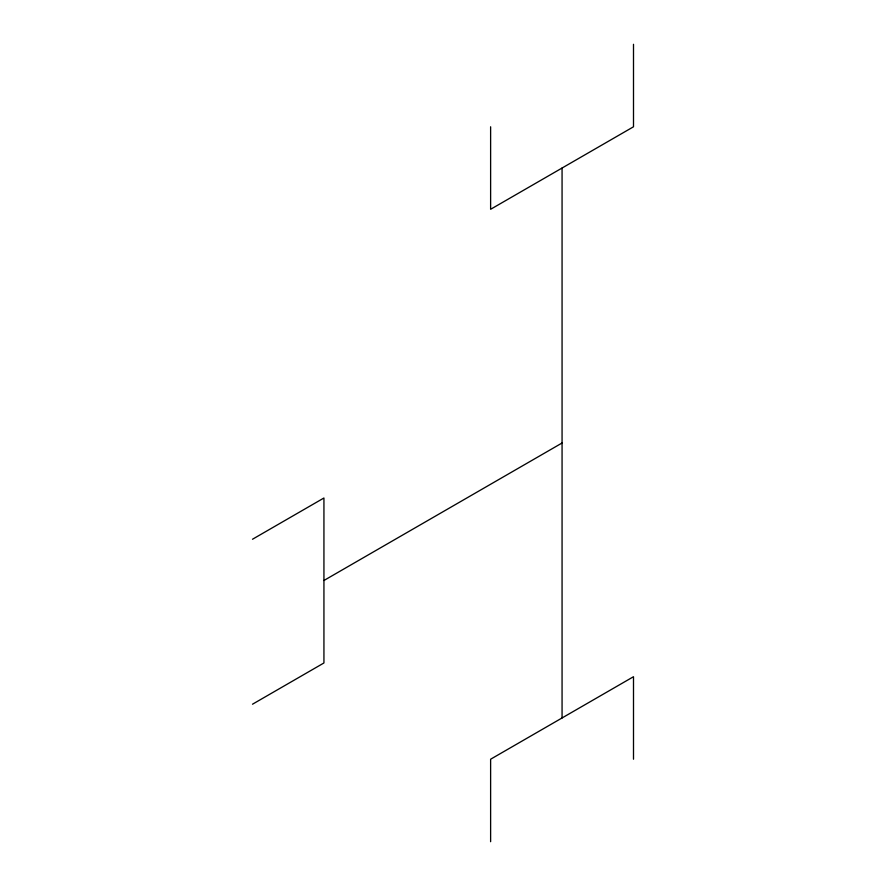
<?xml version="1.0" encoding="UTF-8"?>
<svg xmlns="http://www.w3.org/2000/svg" width="886" height="886" viewBox="0 0 886 886"><rect width="100%" height="100%" fill="white"/><g stroke="black" fill="none" stroke-linecap="round" stroke-linejoin="round"><path stroke-width="1.33" d="M252.499 539.242L323.933 497.998L323.933 662.972L252.499 704.215M323.933 580.485L562.067 443M633.501 44.3L633.501 126.787L490.622 209.284L490.622 126.787M633.501 759.213L633.501 676.716L490.622 759.213L490.622 841.7M562.067 168.03L562.067 717.97"/></g></svg>
